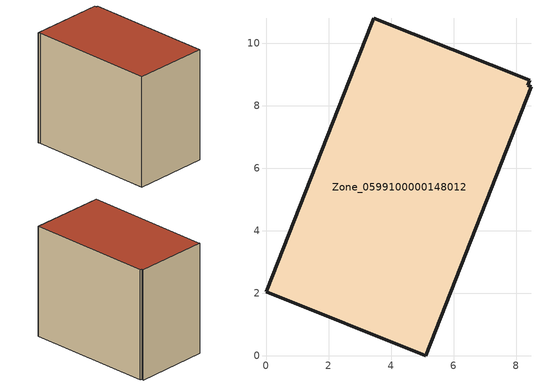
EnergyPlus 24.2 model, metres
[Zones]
Zone_0599100000148012
 floor ground (C_G): 0,2.05 3.38,10.63 3.45,10.79 8.43,8.81 8.37,8.65 8.48,8.61 5.11,0 z0.42
 wall outside (C_F): 3.38,10.63 0,2.05 5.11,0 8.48,8.61 8.37,8.65 8.43,8.81 3.45,10.79 3.38,10.63 z0.42:8.53
 roof outside (C_R): 8.48,8.61 8.37,8.65 8.43,8.81 3.45,10.79 3.38,10.63 0,2.05 5.11,0 z8.53
[BUILDING]
Pand.0599100000148012: North Axis=0; Terrain=City; Loads Convergence Tolerance Value=0.04; Temperature Convergence Tolerance Value=0.4; Solar Distribution=FullExterior; Maximum Number of Warmup Days=25; Minimum Number of Warmup Days=1
[Site:Location]
Rotterdam.The.Hague.AP_ZH_NLD Design_Conditions: Latitude=51.96; Longitude=4.45; Time Zone=1; Elevation=-4.5
[SITE:GROUNDTEMPERATURE:BUILDINGSURFACE]
18, 18, 18, 18, 18, 18, 18, 18, 18, 18, 18, 18
[MATERIAL] Thermal Absorptance=0.9; Solar Absorptance=0.7; Visible Absorptance=0.7
Name | Roughness | Thickness | Conductivity | Density | Specific Heat
G.TI.1965-1974 | MediumSmooth | 0.15 | 0.882353 | 540 | 1210
F.TI.1965-1974 | Rough | 0.3 | 0.697674 | 1920 | 840
R.TI.1965-1974 | MediumRough | 0.2 | 0.232558 | 1500 | 1000
[CONSTRUCTION]
C_G: G.TI.1965-1974
C_F: F.TI.1965-1974
C_R: R.TI.1965-1974
[ZONE]
Zone_0599100000148012: Type=1; Multiplier=1; Ceiling Height=Autocalculate; Volume=Autocalculate; Floor Area=autocalculate; Part of Total Floor Area=Yes
[ZONEINFILTRATION:DESIGNFLOWRATE]
Infil_Zone_0599100000148012: Zone or ZoneList or Space or SpaceList=Zone_0599100000148012; Schedule=AlwaysOn; Design Flow Rate Calculation Method=Flow/Area; Flow Rate per Floor Area=0.003; Constant Term Coefficient=1; Temperature Term Coefficient=0; Velocity Term Coefficient=0; Velocity Squared Term Coefficient=0
[HVACTEMPLATE:ZONE:IDEALLOADSAIRSYSTEM]
Zone_0599100000148012: Maximum Heating Supply Air Temperature=50; Minimum Cooling Supply Air Temperature=13; Maximum Heating Supply Air Humidity Ratio=0.0156; Minimum Cooling Supply Air Humidity Ratio=0.0077; Heating Limit=NoLimit; Cooling Limit=NoLimit; Dehumidification Control Type=ConstantSensibleHeatRatio; Cooling Sensible Heat Ratio=0.7; Dehumidification Setpoint=60; Humidification Control Type=None; Humidification Setpoint=30; Outdoor Air Method=None; Outdoor Air Flow Rate per Person=0.00944; Outdoor Air Flow Rate per Zone Floor Area=0; Outdoor Air Flow Rate per Zone=0; Demand Controlled Ventilation Type=None; Outdoor Air Economizer Type=NoEconomizer; Heat Recovery Type=None; Sensible Heat Recovery Effectiveness=0.7; Latent Heat Recovery Effectiveness=0.65
[ZONECONTROL:THERMOSTAT]
ThermostatControl_Zone_0599100000148012: Zone or ZoneList=Zone_0599100000148012; Control Type Schedule=DualSetpointControlType; Control 1=Thermostat_Zone_0599100000148012; Temperature Difference Between Cutout And Setpoint=0
[THERMOSTATSETPOINT:DUALSETPOINT]
Thermostat_Zone_0599100000148012: Heating Setpoint Temperature Schedule=HeatingSetpoint_Zone_0599100000148012; Cooling Setpoint Temperature Schedule=CoolingSetpoint_Zone_0599100000148012
[SCHEDULE:COMPACT]
HeatingSetpoint_Zone_0599100000148012: Through: 12/31, For: AllDays, Until: 24:00, 21
CoolingSetpoint_Zone_0599100000148012: Through: 12/31, For: AllDays, Until: 24:00, 24
DualSetpointControlType: Through: 12/31, For: AllDays, Until: 24:00, 4
AlwaysOn: Through: 12/31, For: AllDays, Until: 24:00, 1
